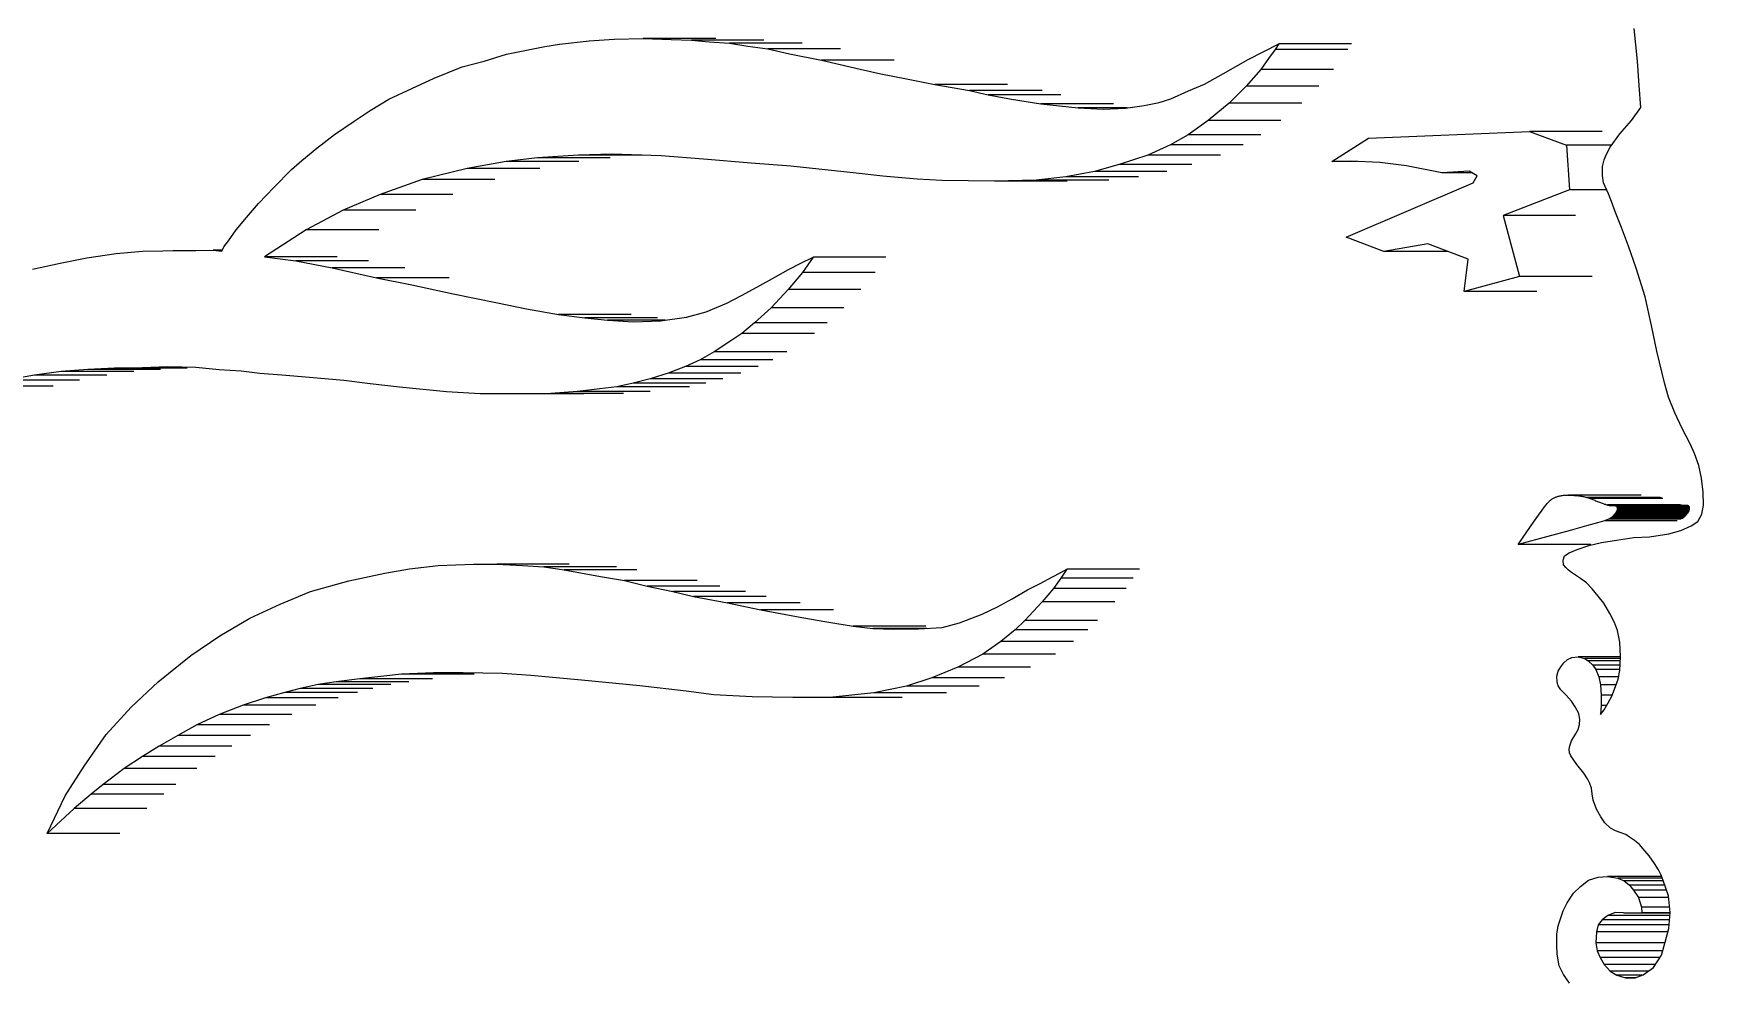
# Model space of a CAD drawing. Header units: inches. Extents: x 19 to 503, y 7 to 322.
# Drawn here: x 374.262 to 374.982, y 123.181 to 123.589 of the extents above; entities that cross this region are included whole.
import ezdxf

# ---------------------------------------------------------------- set-up
doc = ezdxf.new("R2010")
doc.units = ezdxf.units.IN
doc.header["$LTSCALE"] = 15
doc.header["$MEASUREMENT"] = 0
doc.layers.add('Dimension (ANSI)', color=7, linetype='Continuous', lineweight=25)
doc.layers.add('Visible (ANSI)', color=7, linetype='Continuous', lineweight=50)
doc.styles.add('MEMCOR Medium', font='arial.ttf')
doc.dimstyles.new('Default (ANSI)', dxfattribs={"dimscale": 15, "dimtxt": 0.15, "dimasz": 0.098425, "dimexe": 0.125, "dimexo": 0.0625, "dimgap": 0.031496, "dimtad": 0, "dimtih": 1, "dimtoh": 1, "dimdec": 4, "dimrnd": 1e-08, "dimzin": 3, "dimdsep": 46, "dimlunit": 5, "dimtxsty": 'MEMCOR Medium', "dimcen": 0.09, "dimdle": 0.393701, "dimclrd": 256, "dimclre": 256, "dimclrt": 256, "dimadec": 0, "dimazin": 1, "dimtfac": 0.8, "dimtofl": 0, "dimtmove": 0, "dimatfit": 3, "dimfxl": 1, "dimfrac": 1, "dimtolj": 1, "dimtzin": 4, "dimlwd": -1, "dimlwe": -1, "dimarcsym": 0})

# ---------------------------------------------------------------- blocks, each defined once
blk = doc.blocks.new('*D25')
at = {"layer": 'Defpoints', "color": 0, "transparency": 16777216}
for p in [(386.22055, 149.75937), (323.79848, 58.49137), (366.6329, 58.49137)]:
    blk.add_point(p, dxfattribs=at)
at = {"layer": 'Dimension (ANSI)', "transparency": 16777216}
for p, q in [((385.28305, 149.75937), (321.92348, 149.75937)), ((323.79848, 148.28299), (323.79848, 114.59505)), ((323.79848, 59.96775), (323.79848, 95.4736)), ((365.6954, 58.49137), (321.92348, 58.49137))]:
    blk.add_line(p, q, dxfattribs=at)
for points in [[(323.55242, 148.28299), (324.04454, 148.28299), (323.79848, 149.75937)], [(323.55242, 59.96775), (324.04454, 59.96775), (323.79848, 58.49137)]]:
    blk.add_solid(points, dxfattribs=at)
at = {"layer": 'Dimension (ANSI)', "transparency": 16777216, "char_height": 2.2500001, "attachment_point": 5, "style": 'MEMCOR Medium'}
for s, insert in [('\\A1; \\fArial|b0|i0;\\H2.2500;91{\\H0.8x;\\S1#4;} in', (323.79848, 107.32963)), ('\\A1;[2318.2 mm]{\\P\\fArial|b0|i0;\\H2.2500;SHIPPING\\P\\fArial|b0|i0;\\H2.2500;HEIGHT\\P\\fArial|b0|i0;\\H2.2500;REF.}', (323.79848, 97.76891))]:
    blk.add_mtext(s, dxfattribs=dict(at, insert=insert))

msp = doc.modelspace()

# ---------------------------------------------------------------- linework, layer by layer
at = {"layer": 'Visible (ANSI)', "linetype": 'Continuous', "lineweight": 18}
for p, q in [((374.952466, 123.576769), (374.951008, 123.590818)), ((374.465891, 123.57973), (374.482473, 123.583021)), ((374.482473, 123.583021), (374.488744, 123.584039)), ((374.488744, 123.584039), (374.501522, 123.585553)), ((374.501522, 123.585553), (374.512252, 123.586244)), ((374.512252, 123.586244), (374.524701, 123.586566)), ((374.555951, 123.586566), (374.524701, 123.586566)), ((374.524701, 123.586566), (374.536816, 123.586092)), ((374.536816, 123.586092), (374.545453, 123.585812)), ((374.576703, 123.585812), (374.545453, 123.585812)), ((374.545453, 123.585812), (374.553114, 123.585138)), ((374.553114, 123.585138), (374.561804, 123.584481)), ((374.593054, 123.584481), (374.561804, 123.584481)), ((374.561804, 123.584481), (374.569815, 123.583285)), ((374.569815, 123.583285), (374.578396, 123.582098)), ((374.609646, 123.582098), (374.578396, 123.582098)), ((374.578396, 123.582098), (374.587674, 123.58)), ((374.587674, 123.58), (374.60147, 123.577161)), ((374.785062, 123.577505), (374.798172, 123.584279)), ((374.796649, 123.581819), (374.793808, 123.577942)), ((374.798172, 123.584279), (374.796649, 123.581819)), ((374.827899, 123.581819), (374.796649, 123.581819)), ((374.829422, 123.584279), (374.798172, 123.584279)), ((374.434821, 123.569502), (374.446875, 123.574299)), ((374.446875, 123.574299), (374.456328, 123.576816)), ((374.456328, 123.576816), (374.465891, 123.57973)), ((374.63272, 123.577161), (374.60147, 123.577161)), ((374.60147, 123.577161), (374.609488, 123.575307)), ((374.609488, 123.575307), (374.618079, 123.573329)), ((374.618079, 123.573329), (374.627012, 123.571357)), ((374.774385, 123.571519), (374.785062, 123.577505)), ((374.790474, 123.573256), (374.784163, 123.565988)), ((374.793808, 123.577942), (374.790474, 123.573256)), ((374.821724, 123.573256), (374.790474, 123.573256)), ((374.953235, 123.566303), (374.952466, 123.576769)), ((374.425227, 123.565085), (374.434821, 123.569502)), ((374.627012, 123.571357), (374.638005, 123.569153)), ((374.638005, 123.569153), (374.650256, 123.566705)), ((374.681506, 123.566705), (374.650256, 123.566705)), ((374.650256, 123.566705), (374.665087, 123.564151)), ((374.759382, 123.564005), (374.766135, 123.566885)), ((374.766135, 123.566885), (374.774385, 123.571519)), ((374.784163, 123.565988), (374.776786, 123.558703)), ((374.815413, 123.565988), (374.784163, 123.565988)), ((374.953862, 123.556882), (374.953235, 123.566303)), ((374.407286, 123.555586), (374.415341, 123.560453)), ((374.415341, 123.560453), (374.425227, 123.565085)), ((374.696337, 123.564151), (374.665087, 123.564151)), ((374.665087, 123.564151), (374.673105, 123.562297)), ((374.704355, 123.562297), (374.673105, 123.562297)), ((374.673105, 123.562297), (374.683179, 123.560474)), ((374.683179, 123.560474), (374.695768, 123.558426)), ((374.727018, 123.558426), (374.695768, 123.558426)), ((374.695768, 123.558426), (374.711828, 123.556688)), ((374.740263, 123.55765), (374.74676, 123.558936)), ((374.74676, 123.558936), (374.751653, 123.560592)), ((374.751653, 123.560592), (374.759382, 123.564005)), ((374.776786, 123.558703), (374.767814, 123.551189)), ((374.808036, 123.558703), (374.776786, 123.558703)), ((374.391983, 123.545204), (374.40037, 123.550999)), ((374.40037, 123.550999), (374.407286, 123.555586)), ((374.732911, 123.556688), (374.711828, 123.556688)), ((374.711828, 123.556688), (374.722572, 123.556194)), ((374.722572, 123.556194), (374.732278, 123.556606)), ((374.732278, 123.556606), (374.740263, 123.55765)), ((374.767814, 123.551189), (374.75913, 123.545062)), ((374.799064, 123.551189), (374.767814, 123.551189)), ((374.94489, 123.545554), (374.949903, 123.551284)), ((374.949903, 123.551284), (374.953862, 123.556882)), ((374.384282, 123.539288), (374.391983, 123.545204)), ((374.75913, 123.545062), (374.751541, 123.540848)), ((374.79038, 123.545062), (374.75913, 123.545062)), ((374.836701, 123.54372), (374.906074, 123.546554)), ((374.937324, 123.546554), (374.906074, 123.546554)), ((374.906074, 123.546554), (374.921955, 123.540716)), ((374.940679, 123.539732), (374.94489, 123.545554)), ((374.377923, 123.534035), (374.384282, 123.539288)), ((374.511282, 123.536755), (374.496974, 123.536321)), ((374.532426, 123.536054), (374.511282, 123.536755)), ((374.751541, 123.540848), (374.741823, 123.536397)), ((374.782791, 123.540848), (374.751541, 123.540848)), ((374.821003, 123.533598), (374.836701, 123.54372)), ((374.94139, 123.540716), (374.921955, 123.540716)), ((374.921955, 123.540716), (374.923273, 123.521479)), ((374.939024, 123.536418), (374.940679, 123.539732)), ((374.365886, 123.522371), (374.3735, 123.530154)), ((374.3735, 123.530154), (374.377923, 123.534035)), ((374.449082, 123.530672), (374.429599, 123.525866)), ((374.465745, 123.53359), (374.449082, 123.530672)), ((374.480332, 123.530672), (374.449082, 123.530672)), ((374.479225, 123.535231), (374.465745, 123.53359)), ((374.496995, 123.53359), (374.465745, 123.53359)), ((374.496974, 123.536321), (374.479225, 123.535231)), ((374.510475, 123.535231), (374.479225, 123.535231)), ((374.524352, 123.536321), (374.496974, 123.536321)), ((374.550737, 123.534694), (374.532426, 123.536054)), ((374.571183, 123.532958), (374.550737, 123.534694)), ((374.58825, 123.53158), (374.571183, 123.532958)), ((374.615, 123.528712), (374.58825, 123.53158)), ((374.729437, 123.532314), (374.718814, 123.529283)), ((374.741823, 123.536397), (374.729437, 123.532314)), ((374.760687, 123.532314), (374.729437, 123.532314)), ((374.773073, 123.536397), (374.741823, 123.536397)), ((374.829129, 123.533722), (374.821003, 123.533598)), ((374.831865, 123.533598), (374.821003, 123.533598)), ((374.841654, 123.533154), (374.829129, 123.533722)), ((374.853091, 123.531808), (374.841654, 123.533154)), ((374.868281, 123.528747), (374.853091, 123.531808)), ((374.880133, 123.529435), (374.868281, 123.528747)), ((374.883451, 123.527458), (374.880133, 123.529435)), ((374.937433, 123.527553), (374.937477, 123.53146)), ((374.937477, 123.53146), (374.938157, 123.534348)), ((374.938157, 123.534348), (374.939024, 123.536418)), ((374.359174, 123.515569), (374.365886, 123.522371)), ((374.429599, 123.525866), (374.411556, 123.519443)), ((374.460849, 123.525866), (374.429599, 123.525866)), ((374.627805, 123.527269), (374.615, 123.528712)), ((374.642561, 123.52606), (374.627805, 123.527269)), ((374.653226, 123.525404), (374.642561, 123.52606)), ((374.675878, 123.525143), (374.653226, 123.525404)), ((374.693812, 123.525622), (374.675878, 123.525143)), ((374.707128, 123.525143), (374.675878, 123.525143)), ((374.706584, 123.527047), (374.693812, 123.525622)), ((374.725062, 123.525622), (374.693812, 123.525622)), ((374.718814, 123.529283), (374.706584, 123.527047)), ((374.737834, 123.527047), (374.706584, 123.527047)), ((374.750064, 123.529283), (374.718814, 123.529283)), ((374.827088, 123.501006), (374.881729, 123.524391)), ((374.881288, 123.528747), (374.868281, 123.528747)), ((374.881729, 123.524391), (374.883451, 123.527458)), ((374.937824, 123.524475), (374.937433, 123.527553)), ((374.940018, 123.519677), (374.937824, 123.524475)), ((374.354061, 123.509512), (374.359174, 123.515569)), ((374.411556, 123.519443), (374.395648, 123.512643)), ((374.442806, 123.519443), (374.411556, 123.519443)), ((374.923273, 123.521479), (374.894628, 123.5104)), ((374.939194, 123.521479), (374.923273, 123.521479)), ((374.941301, 123.516365), (374.940018, 123.519677)), ((374.942959, 123.511662), (374.941301, 123.516365)), ((374.349653, 123.504291), (374.354061, 123.509512)), ((374.395648, 123.512643), (374.379759, 123.504204)), ((374.426898, 123.512643), (374.395648, 123.512643)), ((374.925878, 123.5104), (374.894628, 123.5104)), ((374.894628, 123.5104), (374.901738, 123.484157)), ((374.945617, 123.505226), (374.942959, 123.511662)), ((374.346298, 123.499467), (374.349653, 123.504291)), ((374.379759, 123.504204), (374.361774, 123.492659)), ((374.411009, 123.504204), (374.379759, 123.504204)), ((374.843411, 123.494921), (374.827088, 123.501006)), ((374.94856, 123.497207), (374.945617, 123.505226)), ((374.285333, 123.49214), (374.297958, 123.494115)), ((374.297958, 123.494115), (374.309314, 123.494988)), ((374.309314, 123.494988), (374.318084, 123.495263)), ((374.318084, 123.495263), (374.322598, 123.495332)), ((374.322598, 123.495332), (374.332346, 123.49534)), ((374.332346, 123.49534), (374.33977, 123.495454)), ((374.343674, 123.495454), (374.33977, 123.495454)), ((374.33977, 123.495454), (374.34349, 123.494992)), ((374.34349, 123.494992), (374.344272, 123.496962)), ((374.344272, 123.496962), (374.346298, 123.499467)), ((374.862261, 123.498249), (374.843411, 123.494921)), ((374.871084, 123.494921), (374.843411, 123.494921)), ((374.879688, 123.491675), (374.862261, 123.498249)), ((374.951966, 123.487699), (374.94856, 123.497207)), ((374.262051, 123.487239), (374.273993, 123.489869)), ((374.273993, 123.489869), (374.285333, 123.49214)), ((374.393024, 123.492659), (374.361774, 123.492659)), ((374.361774, 123.492659), (374.375305, 123.490891)), ((374.406555, 123.490891), (374.375305, 123.490891)), ((374.375305, 123.490891), (374.390925, 123.487948)), ((374.422175, 123.487948), (374.390925, 123.487948)), ((374.390925, 123.487948), (374.410008, 123.483625)), ((374.581599, 123.484022), (374.587218, 123.487132)), ((374.587218, 123.487132), (374.592565, 123.489918)), ((374.592565, 123.489918), (374.597836, 123.492508)), ((374.597888, 123.492508), (374.593317, 123.48594)), ((374.597836, 123.492508), (374.597888, 123.492508)), ((374.629138, 123.492508), (374.597888, 123.492508)), ((374.877871, 123.477711), (374.879688, 123.491675)), ((374.95576, 123.475421), (374.951966, 123.487699)), ((374.441258, 123.483625), (374.410008, 123.483625)), ((374.410008, 123.483625), (374.425215, 123.480516)), ((374.425215, 123.480516), (374.443052, 123.476652)), ((374.566997, 123.475989), (374.573576, 123.47959)), ((374.573576, 123.47959), (374.581599, 123.484022)), ((374.593317, 123.48594), (374.587104, 123.47858)), ((374.624567, 123.48594), (374.593317, 123.48594)), ((374.901738, 123.484157), (374.877871, 123.477711)), ((374.932988, 123.484157), (374.901738, 123.484157)), ((374.443052, 123.476652), (374.461301, 123.472953)), ((374.461301, 123.472953), (374.474572, 123.470292)), ((374.551769, 123.468914), (374.56069, 123.47271)), ((374.56069, 123.47271), (374.566997, 123.475989)), ((374.587104, 123.47858), (374.579794, 123.470735)), ((374.618354, 123.47858), (374.587104, 123.47858)), ((374.909121, 123.477711), (374.877871, 123.477711)), ((374.958487, 123.463074), (374.95576, 123.475421)), ((374.474572, 123.470292), (374.488336, 123.467785)), ((374.519586, 123.467785), (374.488336, 123.467785)), ((374.488336, 123.467785), (374.499662, 123.466367)), ((374.530912, 123.466367), (374.499662, 123.466367)), ((374.499662, 123.466367), (374.509328, 123.465401)), ((374.53422, 123.465401), (374.509328, 123.465401)), ((374.509328, 123.465401), (374.520509, 123.464617)), ((374.520509, 123.464617), (374.532227, 123.465115)), ((374.532227, 123.465115), (374.54338, 123.466717)), ((374.54338, 123.466717), (374.551769, 123.468914)), ((374.579794, 123.470735), (374.572603, 123.464198)), ((374.611044, 123.470735), (374.579794, 123.470735)), ((374.567205, 123.459645), (374.562037, 123.456213)), ((374.572603, 123.464198), (374.567205, 123.459645)), ((374.598455, 123.459645), (374.567205, 123.459645)), ((374.603853, 123.464198), (374.572603, 123.464198)), ((374.960753, 123.452007), (374.958487, 123.463074)), ((374.555285, 123.451753), (374.549269, 123.448308)), ((374.562037, 123.456213), (374.555285, 123.451753)), ((374.586535, 123.451753), (374.555285, 123.451753)), ((374.964119, 123.438442), (374.960753, 123.452007)), ((374.274308, 123.443283), (374.262821, 123.44171)), ((374.285803, 123.444157), (374.274308, 123.443283)), ((374.305558, 123.443283), (374.274308, 123.443283)), ((374.297302, 123.444752), (374.285803, 123.444157)), ((374.317053, 123.444157), (374.285803, 123.444157)), ((374.309168, 123.444933), (374.297302, 123.444752)), ((374.328552, 123.444752), (374.297302, 123.444752)), ((374.320306, 123.445243), (374.309168, 123.444933)), ((374.332241, 123.444991), (374.320306, 123.445243)), ((374.342303, 123.444027), (374.332241, 123.444991)), ((374.351756, 123.443473), (374.342303, 123.444027)), ((374.359761, 123.442478), (374.351756, 123.443473)), ((374.543005, 123.445418), (374.53553, 123.44251)), ((374.549269, 123.448308), (374.543005, 123.445418)), ((374.574255, 123.445418), (374.543005, 123.445418)), ((374.580519, 123.448308), (374.549269, 123.448308)), ((374.270926, 123.437011), (374.239676, 123.437011)), ((374.262821, 123.44171), (374.251031, 123.439559)), ((374.282281, 123.439559), (374.251031, 123.439559)), ((374.294071, 123.44171), (374.262821, 123.44171)), ((374.369215, 123.441784), (374.359761, 123.442478)), ((374.381217, 123.44071), (374.369215, 123.441784)), ((374.395941, 123.439396), (374.381217, 123.44071)), ((374.40734, 123.438034), (374.395941, 123.439396)), ((374.419831, 123.436548), (374.40734, 123.438034)), ((374.440135, 123.434616), (374.419831, 123.436548)), ((374.513434, 123.436723), (374.506057, 123.435772)), ((374.520441, 123.438227), (374.513434, 123.436723)), ((374.544684, 123.436723), (374.513434, 123.436723)), ((374.527685, 123.440154), (374.520441, 123.438227)), ((374.551691, 123.438227), (374.520441, 123.438227)), ((374.53553, 123.44251), (374.527685, 123.440154)), ((374.558935, 123.440154), (374.527685, 123.440154)), ((374.56678, 123.44251), (374.53553, 123.44251)), ((374.965884, 123.432198), (374.964119, 123.438442)), ((374.454557, 123.433719), (374.440135, 123.434616)), ((374.46788, 123.433643), (374.454557, 123.433719)), ((374.485075, 123.433766), (374.46788, 123.433643)), ((374.49913, 123.433643), (374.46788, 123.433643)), ((374.49645, 123.434638), (374.485075, 123.433766)), ((374.516325, 123.433766), (374.485075, 123.433766)), ((374.506057, 123.435772), (374.49645, 123.434638)), ((374.5277, 123.434638), (374.49645, 123.434638)), ((374.968554, 123.425511), (374.965884, 123.432198)), ((374.971661, 123.418774), (374.968554, 123.425511)), ((374.975122, 123.412248), (374.971661, 123.418774)), ((374.977043, 123.40796), (374.975122, 123.412248)), ((374.978794, 123.402808), (374.977043, 123.40796)), ((374.980015, 123.397379), (374.978794, 123.402808)), ((374.980708, 123.391324), (374.980015, 123.397379)), ((374.912489, 123.385118), (374.913159, 123.386008)), ((374.913159, 123.386008), (374.91358, 123.386527)), ((374.91358, 123.386527), (374.913875, 123.386853)), ((374.913875, 123.386853), (374.914147, 123.387131)), ((374.914147, 123.387131), (374.914417, 123.387393)), ((374.914417, 123.387393), (374.914684, 123.387638)), ((374.914684, 123.387638), (374.914951, 123.387867)), ((374.914951, 123.387867), (374.915218, 123.388082)), ((374.915218, 123.388082), (374.915487, 123.388281)), ((374.915487, 123.388281), (374.915757, 123.388468)), ((374.915757, 123.388468), (374.91603, 123.388641)), ((374.91603, 123.388641), (374.916307, 123.388801)), ((374.916307, 123.388801), (374.916588, 123.38895)), ((374.916588, 123.38895), (374.916875, 123.389087)), ((374.916875, 123.389087), (374.917168, 123.389214)), ((374.917168, 123.389214), (374.917467, 123.389332)), ((374.917467, 123.389332), (374.917774, 123.38944)), ((374.917774, 123.38944), (374.91809, 123.38954)), ((374.91809, 123.38954), (374.918414, 123.389633)), ((374.918414, 123.389633), (374.918748, 123.389719)), ((374.918748, 123.389719), (374.919093, 123.389797)), ((374.919093, 123.389797), (374.91945, 123.389868)), ((374.91945, 123.389868), (374.919819, 123.389931)), ((374.919819, 123.389931), (374.920201, 123.389986)), ((374.920201, 123.389986), (374.920598, 123.390032)), ((374.920598, 123.390032), (374.92101, 123.390069)), ((374.92101, 123.390069), (374.921438, 123.390098)), ((374.921438, 123.390098), (374.921883, 123.390116)), ((374.921883, 123.390116), (374.922342, 123.390126)), ((374.922342, 123.390126), (374.922813, 123.390127)), ((374.954063, 123.390127), (374.922813, 123.390127)), ((374.922813, 123.390127), (374.923293, 123.39012)), ((374.923293, 123.39012), (374.923779, 123.390106)), ((374.923779, 123.390106), (374.924268, 123.390084)), ((374.924268, 123.390084), (374.924758, 123.390056)), ((374.924758, 123.390056), (374.925246, 123.390021)), ((374.925246, 123.390021), (374.925729, 123.389981)), ((374.925729, 123.389981), (374.926207, 123.389935)), ((374.926207, 123.389935), (374.926679, 123.389884)), ((374.926679, 123.389884), (374.927145, 123.389826)), ((374.927145, 123.389826), (374.927603, 123.389763)), ((374.927603, 123.389763), (374.928053, 123.389695)), ((374.928053, 123.389695), (374.928495, 123.38962)), ((374.928495, 123.38962), (374.928928, 123.38954)), ((374.928928, 123.38954), (374.929352, 123.389454)), ((374.929352, 123.389454), (374.929767, 123.389362)), ((374.929767, 123.389362), (374.930174, 123.389263)), ((374.930174, 123.389263), (374.930575, 123.389158)), ((374.961825, 123.389158), (374.930575, 123.389158)), ((374.930575, 123.389158), (374.930971, 123.389046)), ((374.962221, 123.389046), (374.930971, 123.389046)), ((374.930971, 123.389046), (374.931362, 123.388926)), ((374.962612, 123.388926), (374.931362, 123.388926)), ((374.931362, 123.388926), (374.931751, 123.388798)), ((374.963001, 123.388798), (374.931751, 123.388798)), ((374.931751, 123.388798), (374.932136, 123.388663)), ((374.963386, 123.388663), (374.932136, 123.388663)), ((374.932136, 123.388663), (374.932521, 123.388519)), ((374.932521, 123.388519), (374.932906, 123.388368)), ((374.932906, 123.388368), (374.933292, 123.388212)), ((374.933292, 123.388212), (374.933679, 123.388052)), ((374.933679, 123.388052), (374.93407, 123.387888)), ((374.93407, 123.387888), (374.934465, 123.387724)), ((374.934465, 123.387724), (374.934865, 123.387559)), ((374.934865, 123.387559), (374.935271, 123.387396)), ((374.935271, 123.387396), (374.935684, 123.387236)), ((374.935684, 123.387236), (374.936098, 123.38708)), ((374.936098, 123.38708), (374.93651, 123.386929)), ((374.93651, 123.386929), (374.936915, 123.386783)), ((374.936915, 123.386783), (374.937306, 123.386644)), ((374.937306, 123.386644), (374.937679, 123.386513)), ((374.937679, 123.386513), (374.93803, 123.386391)), ((374.93803, 123.386391), (374.938353, 123.386278)), ((374.938353, 123.386278), (374.938644, 123.386176)), ((374.938644, 123.386176), (374.938907, 123.386085)), ((374.938907, 123.386085), (374.939144, 123.386003)), ((374.939144, 123.386003), (374.939362, 123.385932)), ((374.939362, 123.385932), (374.939562, 123.38587)), ((374.970812, 123.38587), (374.939562, 123.38587)), ((374.939562, 123.38587), (374.939751, 123.385817)), ((374.971001, 123.385817), (374.939751, 123.385817)), ((374.939751, 123.385817), (374.939931, 123.385773)), ((374.971181, 123.385773), (374.939931, 123.385773)), ((374.939931, 123.385773), (374.940107, 123.385738)), ((374.971357, 123.385738), (374.940107, 123.385738)), ((374.940107, 123.385738), (374.940282, 123.385711)), ((374.942058, 123.385711), (374.940282, 123.385711)), ((374.940282, 123.385711), (374.940456, 123.385691)), ((374.941622, 123.385691), (374.940456, 123.385691)), ((374.940456, 123.385691), (374.94063, 123.385679)), ((374.94136, 123.385679), (374.94063, 123.385679)), ((374.94063, 123.385679), (374.940803, 123.385672)), ((374.941145, 123.385672), (374.940803, 123.385672)), ((374.940803, 123.385672), (374.940975, 123.38567)), ((374.940975, 123.38567), (374.941145, 123.385672)), ((374.941145, 123.385672), (374.941314, 123.385677)), ((374.941314, 123.385677), (374.94148, 123.385684)), ((374.94148, 123.385684), (374.941644, 123.385693)), ((374.941644, 123.385693), (374.941804, 123.385701)), ((374.941804, 123.385701), (374.941962, 123.385708)), ((374.941962, 123.385708), (374.942116, 123.385712)), ((374.942116, 123.385712), (374.942265, 123.385712)), ((374.973515, 123.385712), (374.942265, 123.385712)), ((374.942265, 123.385712), (374.94241, 123.385707)), ((374.97366, 123.385707), (374.94241, 123.385707)), ((374.94241, 123.385707), (374.94255, 123.385694)), ((374.9738, 123.385694), (374.94255, 123.385694)), ((374.94255, 123.385694), (374.942684, 123.385673)), ((374.973934, 123.385673), (374.942684, 123.385673)), ((374.942684, 123.385673), (374.942812, 123.385642)), ((374.974062, 123.385642), (374.942812, 123.385642)), ((374.942812, 123.385642), (374.942934, 123.385601)), ((374.974184, 123.385601), (374.942934, 123.385601)), ((374.942934, 123.385601), (374.943049, 123.385552)), ((374.974299, 123.385552), (374.943049, 123.385552)), ((374.943049, 123.385552), (374.943157, 123.385495)), ((374.974407, 123.385495), (374.943157, 123.385495)), ((374.943157, 123.385495), (374.943257, 123.38543)), ((374.980193, 123.381859), (374.980861, 123.385775)), ((374.980861, 123.385775), (374.980708, 123.391324)), ((374.904889, 123.374315), (374.907772, 123.378455)), ((374.907772, 123.378455), (374.909918, 123.381518)), ((374.909918, 123.381518), (374.91145, 123.38368)), ((374.91145, 123.38368), (374.912489, 123.385118)), ((374.938295, 123.379128), (374.935288, 123.37822)), ((374.939977, 123.379704), (374.938295, 123.379128)), ((374.969545, 123.379128), (374.938295, 123.379128)), ((374.940775, 123.380066), (374.939977, 123.379704)), ((374.971227, 123.379704), (374.939977, 123.379704)), ((374.941133, 123.380331), (374.940775, 123.380066)), ((374.972025, 123.380066), (374.940775, 123.380066)), ((374.94142, 123.380598), (374.941133, 123.380331)), ((374.972383, 123.380331), (374.941133, 123.380331)), ((374.941705, 123.38088), (374.94142, 123.380598)), ((374.97267, 123.380598), (374.94142, 123.380598)), ((374.941985, 123.381173), (374.941705, 123.38088)), ((374.972955, 123.38088), (374.941705, 123.38088)), ((374.942254, 123.381473), (374.941985, 123.381173)), ((374.973235, 123.381173), (374.941985, 123.381173)), ((374.942509, 123.381773), (374.942254, 123.381473)), ((374.973504, 123.381473), (374.942254, 123.381473)), ((374.942746, 123.38207), (374.942509, 123.381773)), ((374.973759, 123.381773), (374.942509, 123.381773)), ((374.942959, 123.382358), (374.942746, 123.38207)), ((374.973996, 123.38207), (374.942746, 123.38207)), ((374.943146, 123.382633), (374.942959, 123.382358)), ((374.974209, 123.382358), (374.942959, 123.382358)), ((374.943303, 123.382889), (374.943146, 123.382633)), ((374.974396, 123.382633), (374.943146, 123.382633)), ((374.974507, 123.38543), (374.943257, 123.38543)), ((374.943257, 123.38543), (374.943349, 123.385357)), ((374.943431, 123.383128), (374.943303, 123.382889)), ((374.974553, 123.382889), (374.943303, 123.382889)), ((374.974599, 123.385357), (374.943349, 123.385357)), ((374.943349, 123.385357), (374.943432, 123.385278)), ((374.943533, 123.383351), (374.943431, 123.383128)), ((374.974681, 123.383128), (374.943431, 123.383128)), ((374.974682, 123.385278), (374.943432, 123.385278)), ((374.943432, 123.385278), (374.943505, 123.385192)), ((374.974755, 123.385192), (374.943505, 123.385192)), ((374.943505, 123.385192), (374.943569, 123.385101)), ((374.943611, 123.383558), (374.943533, 123.383351)), ((374.974783, 123.383351), (374.943533, 123.383351)), ((374.974819, 123.385101), (374.943569, 123.385101)), ((374.943569, 123.385101), (374.943624, 123.385003)), ((374.94367, 123.383751), (374.943611, 123.383558)), ((374.974861, 123.383558), (374.943611, 123.383558)), ((374.974874, 123.385003), (374.943624, 123.385003)), ((374.943624, 123.385003), (374.943669, 123.384898)), ((374.974919, 123.384898), (374.943669, 123.384898)), ((374.943669, 123.384898), (374.943704, 123.384786)), ((374.94371, 123.383931), (374.94367, 123.383751)), ((374.97492, 123.383751), (374.94367, 123.383751)), ((374.974954, 123.384786), (374.943704, 123.384786)), ((374.943704, 123.384786), (374.94373, 123.384667)), ((374.943736, 123.384098), (374.94371, 123.383931)), ((374.97496, 123.383931), (374.94371, 123.383931)), ((374.97498, 123.384667), (374.94373, 123.384667)), ((374.94373, 123.384667), (374.943746, 123.384538)), ((374.943749, 123.384255), (374.943736, 123.384098)), ((374.974986, 123.384098), (374.943736, 123.384098)), ((374.974996, 123.384538), (374.943746, 123.384538)), ((374.943746, 123.384538), (374.943752, 123.384401)), ((374.943752, 123.384401), (374.943749, 123.384255)), ((374.974999, 123.384255), (374.943749, 123.384255)), ((374.975002, 123.384401), (374.943752, 123.384401)), ((374.975528, 123.376853), (374.978447, 123.378748)), ((374.978447, 123.378748), (374.980193, 123.381859)), ((374.901146, 123.368921), (374.904889, 123.374315)), ((374.913885, 123.372331), (374.901146, 123.368921)), ((374.923526, 123.374939), (374.913885, 123.372331)), ((374.930513, 123.376863), (374.923526, 123.374939)), ((374.935288, 123.37822), (374.930513, 123.376863)), ((374.943496, 123.370785), (374.950881, 123.371823)), ((374.950881, 123.371823), (374.957648, 123.372235)), ((374.957648, 123.372235), (374.965942, 123.37352)), ((374.965942, 123.37352), (374.971094, 123.374935)), ((374.971094, 123.374935), (374.975528, 123.376853)), ((374.932396, 123.368921), (374.901146, 123.368921)), ((374.920516, 123.362107), (374.92103, 123.363965)), ((374.92103, 123.363965), (374.923064, 123.365332)), ((374.923064, 123.365332), (374.926523, 123.366722)), ((374.926523, 123.366722), (374.931493, 123.368442)), ((374.931493, 123.368442), (374.937003, 123.36976)), ((374.937003, 123.36976), (374.943496, 123.370785)), ((374.41357, 123.356586), (374.424254, 123.358373)), ((374.424254, 123.358373), (374.436477, 123.359781)), ((374.436477, 123.359781), (374.451709, 123.360435)), ((374.451709, 123.360435), (374.461712, 123.360452)), ((374.492962, 123.360452), (374.461712, 123.360452)), ((374.461712, 123.360452), (374.472782, 123.359806)), ((374.472782, 123.359806), (374.481967, 123.359268)), ((374.513217, 123.359268), (374.481967, 123.359268)), ((374.481967, 123.359268), (374.490809, 123.35791)), ((374.522059, 123.35791), (374.490809, 123.35791)), ((374.490809, 123.35791), (374.506304, 123.355156)), ((374.700778, 123.355023), (374.704405, 123.356844)), ((374.706984, 123.358203), (374.704331, 123.354452)), ((374.704405, 123.356844), (374.706984, 123.358203)), ((374.738234, 123.358203), (374.706984, 123.358203)), ((374.920628, 123.360155), (374.920516, 123.362107)), ((374.921621, 123.35904), (374.920628, 123.360155)), ((374.922613, 123.358027), (374.921621, 123.35904)), ((374.924031, 123.35681), (374.922613, 123.358027)), ((374.927955, 123.354236), (374.924031, 123.35681)), ((374.381631, 123.348652), (374.398071, 123.353315)), ((374.398071, 123.353315), (374.41357, 123.356586)), ((374.506304, 123.355156), (374.516681, 123.353414)), ((374.547931, 123.353414), (374.516681, 123.353414)), ((374.516681, 123.353414), (374.526476, 123.350984)), ((374.557726, 123.350984), (374.526476, 123.350984)), ((374.526476, 123.350984), (374.537447, 123.348708)), ((374.690133, 123.34943), (374.695516, 123.352092)), ((374.695516, 123.352092), (374.700778, 123.355023)), ((374.701287, 123.349971), (374.696428, 123.344215)), ((374.704331, 123.354452), (374.701287, 123.349971)), ((374.732537, 123.349971), (374.701287, 123.349971)), ((374.735581, 123.354452), (374.704331, 123.354452)), ((374.93056, 123.352386), (374.927955, 123.354236)), ((374.932989, 123.349743), (374.93056, 123.352386)), ((374.935574, 123.346584), (374.932989, 123.349743)), ((374.355469, 123.337222), (374.368547, 123.343213)), ((374.368547, 123.343213), (374.381631, 123.348652)), ((374.568697, 123.348708), (374.537447, 123.348708)), ((374.537447, 123.348708), (374.546416, 123.346537)), ((374.577666, 123.346537), (374.546416, 123.346537)), ((374.546416, 123.346537), (374.560989, 123.343786)), ((374.592239, 123.343786), (374.560989, 123.343786)), ((374.560989, 123.343786), (374.575381, 123.340748)), ((374.677126, 123.342034), (374.683441, 123.345524)), ((374.683441, 123.345524), (374.690133, 123.34943)), ((374.696428, 123.344215), (374.688894, 123.336253)), ((374.727678, 123.344215), (374.696428, 123.344215)), ((374.938006, 123.343595), (374.935574, 123.346584)), ((374.940606, 123.339138), (374.938006, 123.343595)), ((374.342649, 123.329581), (374.355469, 123.337222)), ((374.606631, 123.340748), (374.575381, 123.340748)), ((374.575381, 123.340748), (374.592953, 123.337487)), ((374.592953, 123.337487), (374.603802, 123.335616)), ((374.603802, 123.335616), (374.615047, 123.333743)), ((374.6533, 123.333241), (374.66081, 123.335121)), ((374.66081, 123.335121), (374.670571, 123.338947)), ((374.670571, 123.338947), (374.677126, 123.342034)), ((374.688894, 123.336253), (374.684735, 123.332165)), ((374.720144, 123.336253), (374.688894, 123.336253)), ((374.942599, 123.335278), (374.940606, 123.339138)), ((374.943837, 123.331838), (374.942599, 123.335278)), ((374.330077, 123.321116), (374.342649, 123.329581)), ((374.646297, 123.333743), (374.615047, 123.333743)), ((374.615047, 123.333743), (374.623531, 123.332786)), ((374.646703, 123.332786), (374.623531, 123.332786)), ((374.623531, 123.332786), (374.632478, 123.332516)), ((374.632478, 123.332516), (374.643187, 123.332544)), ((374.643187, 123.332544), (374.6533, 123.333241)), ((374.684735, 123.332165), (374.678533, 123.327218)), ((374.715985, 123.332165), (374.684735, 123.332165)), ((374.944873, 123.326888), (374.943837, 123.331838)), ((374.316103, 123.309873), (374.330077, 123.321116)), ((374.670901, 123.321775), (374.66009, 123.316166)), ((374.678533, 123.327218), (374.670901, 123.321775)), ((374.702151, 123.321775), (374.670901, 123.321775)), ((374.709783, 123.327218), (374.678533, 123.327218)), ((374.945094, 123.320666), (374.944873, 123.326888)), ((374.944938, 123.314611), (374.945094, 123.320666)), ((374.4345, 123.313741), (374.420723, 123.313052)), ((374.447324, 123.3137), (374.4345, 123.313741)), ((374.464154, 123.313366), (374.447324, 123.3137)), ((374.66009, 123.316166), (374.648927, 123.311473)), ((374.69134, 123.316166), (374.66009, 123.316166)), ((374.917833, 123.312271), (374.918409, 123.314355)), ((374.918409, 123.314355), (374.919436, 123.316273)), ((374.919436, 123.316273), (374.92084, 123.318024)), ((374.92084, 123.318024), (374.922399, 123.319344)), ((374.922399, 123.319344), (374.924261, 123.320324)), ((374.924261, 123.320324), (374.926957, 123.320538)), ((374.945091, 123.320538), (374.926957, 123.320538)), ((374.926957, 123.320538), (374.929812, 123.31989)), ((374.945074, 123.31989), (374.929812, 123.31989)), ((374.929812, 123.31989), (374.931249, 123.318788)), ((374.945046, 123.318788), (374.931249, 123.318788)), ((374.931249, 123.318788), (374.933219, 123.316916)), ((374.944998, 123.316916), (374.933219, 123.316916)), ((374.933219, 123.316916), (374.934514, 123.31512)), ((374.944951, 123.31512), (374.934514, 123.31512)), ((374.934514, 123.31512), (374.935824, 123.312027)), ((374.944231, 123.310969), (374.944938, 123.314611)), ((374.304516, 123.298941), (374.316103, 123.309873)), ((374.37719, 123.306942), (374.370602, 123.305278)), ((374.384968, 123.3086), (374.37719, 123.306942)), ((374.40844, 123.306942), (374.37719, 123.306942)), ((374.392649, 123.309783), (374.384968, 123.3086)), ((374.416218, 123.3086), (374.384968, 123.3086)), ((374.402791, 123.311121), (374.392649, 123.309783)), ((374.423899, 123.309783), (374.392649, 123.309783)), ((374.411911, 123.312089), (374.402791, 123.311121)), ((374.434041, 123.311121), (374.402791, 123.311121)), ((374.420723, 123.313052), (374.411911, 123.312089)), ((374.451973, 123.313052), (374.420723, 123.313052)), ((374.476373, 123.312487), (374.464154, 123.313366)), ((374.498225, 123.310574), (374.476373, 123.312487)), ((374.523287, 123.308116), (374.498225, 123.310574)), ((374.543217, 123.305817), (374.523287, 123.308116)), ((374.637989, 123.307992), (374.623967, 123.305055)), ((374.648927, 123.311473), (374.637989, 123.307992)), ((374.669239, 123.307992), (374.637989, 123.307992)), ((374.680177, 123.311473), (374.648927, 123.311473)), ((374.917864, 123.309591), (374.917833, 123.312271)), ((374.918406, 123.308043), (374.917864, 123.309591)), ((374.91955, 123.306331), (374.918406, 123.308043)), ((374.92175, 123.304031), (374.91955, 123.306331)), ((374.944436, 123.312027), (374.935824, 123.312027)), ((374.935824, 123.312027), (374.936538, 123.30858)), ((374.943367, 123.30858), (374.936538, 123.30858)), ((374.936538, 123.30858), (374.936889, 123.304089)), ((374.941391, 123.303639), (374.943068, 123.307752)), ((374.943068, 123.307752), (374.944231, 123.310969)), ((374.352711, 123.299797), (374.342292, 123.295732)), ((374.362319, 123.302903), (374.352711, 123.299797)), ((374.383961, 123.299797), (374.352711, 123.299797)), ((374.370602, 123.305278), (374.362319, 123.302903)), ((374.393569, 123.302903), (374.362319, 123.302903)), ((374.401852, 123.305278), (374.370602, 123.305278)), ((374.555136, 123.304224), (374.543217, 123.305817)), ((374.571619, 123.303298), (374.555136, 123.304224)), ((374.589165, 123.303093), (374.571619, 123.303298)), ((374.604965, 123.303098), (374.589165, 123.303093)), ((374.620415, 123.303093), (374.589165, 123.303093)), ((374.623967, 123.305055), (374.604965, 123.303098)), ((374.636215, 123.303098), (374.604965, 123.303098)), ((374.655217, 123.305055), (374.623967, 123.305055)), ((374.924027, 123.301558), (374.92175, 123.304031)), ((374.925705, 123.29899), (374.924027, 123.301558)), ((374.936866, 123.299593), (374.936609, 123.295784)), ((374.936889, 123.304089), (374.936866, 123.299593)), ((374.93922, 123.299593), (374.936866, 123.299593)), ((374.941575, 123.304089), (374.936889, 123.304089)), ((374.938086, 123.297709), (374.939925, 123.300763)), ((374.939925, 123.300763), (374.941391, 123.303639)), ((374.293655, 123.287194), (374.304516, 123.298941)), ((374.342292, 123.295732), (374.332699, 123.291325)), ((374.373542, 123.295732), (374.342292, 123.295732)), ((374.92731, 123.296247), (374.925705, 123.29899)), ((374.92764, 123.293659), (374.92731, 123.296247)), ((374.927516, 123.291409), (374.92764, 123.293659)), ((374.936609, 123.295784), (374.938086, 123.297709)), ((374.284251, 123.273538), (374.293655, 123.287194)), ((374.324516, 123.28678), (374.316566, 123.282161)), ((374.332699, 123.291325), (374.324516, 123.28678)), ((374.355766, 123.28678), (374.324516, 123.28678)), ((374.363949, 123.291325), (374.332699, 123.291325)), ((374.924072, 123.284378), (374.92584, 123.287233)), ((374.92584, 123.287233), (374.927015, 123.289326)), ((374.927015, 123.289326), (374.927516, 123.291409)), ((374.309333, 123.277671), (374.301492, 123.272581)), ((374.316566, 123.282161), (374.309333, 123.277671)), ((374.340583, 123.277671), (374.309333, 123.277671)), ((374.347816, 123.282161), (374.316566, 123.282161)), ((374.923108, 123.28089), (374.923328, 123.282324)), ((374.923244, 123.279325), (374.923108, 123.28089)), ((374.92385, 123.277973), (374.923244, 123.279325)), ((374.923328, 123.282324), (374.924072, 123.284378)), ((374.926402, 123.274195), (374.92385, 123.277973)), ((374.276032, 123.260728), (374.284251, 123.273538)), ((374.301492, 123.272581), (374.292413, 123.265654)), ((374.332742, 123.272581), (374.301492, 123.272581)), ((374.929373, 123.270536), (374.926402, 123.274195)), ((374.930945, 123.268066), (374.929373, 123.270536)), ((374.292413, 123.265654), (374.287229, 123.261432)), ((374.323663, 123.265654), (374.292413, 123.265654)), ((374.932038, 123.266044), (374.930945, 123.268066)), ((374.932758, 123.26407), (374.932038, 123.266044)), ((374.933019, 123.261638), (374.932758, 123.26407)), ((374.268328, 123.244617), (374.276032, 123.260728)), ((374.287229, 123.261432), (374.280015, 123.255286)), ((374.318479, 123.261432), (374.287229, 123.261432)), ((374.933468, 123.258962), (374.933019, 123.261638)), ((374.934866, 123.255063), (374.933468, 123.258962)), ((374.280015, 123.255286), (374.268328, 123.244617)), ((374.311265, 123.255286), (374.280015, 123.255286)), ((374.93669, 123.251742), (374.934866, 123.255063)), ((374.938356, 123.249193), (374.93669, 123.251742)), ((374.940838, 123.246913), (374.938356, 123.249193)), ((374.299578, 123.244617), (374.268328, 123.244617)), ((374.943085, 123.245659), (374.940838, 123.246913)), ((374.945039, 123.244974), (374.943085, 123.245659)), ((374.94743, 123.244066), (374.945039, 123.244974)), ((374.949079, 123.243061), (374.94743, 123.244066)), ((374.951254, 123.241549), (374.949079, 123.243061)), ((374.953283, 123.239863), (374.951254, 123.241549)), ((374.955621, 123.237152), (374.953283, 123.239863)), ((374.957432, 123.234948), (374.955621, 123.237152)), ((374.959851, 123.231637), (374.957432, 123.234948)), ((374.961445, 123.228914), (374.959851, 123.231637)), ((374.962661, 123.226701), (374.961445, 123.228914)), ((374.92497, 123.218903), (374.927999, 123.221832)), ((374.927999, 123.221832), (374.931435, 123.224488)), ((374.931435, 123.224488), (374.935611, 123.22576)), ((374.935611, 123.22576), (374.939639, 123.226008)), ((374.962938, 123.226008), (374.939639, 123.226008)), ((374.939639, 123.226008), (374.943998, 123.225424)), ((374.963171, 123.225424), (374.943998, 123.225424)), ((374.943998, 123.225424), (374.946752, 123.224257)), ((374.963628, 123.224257), (374.946752, 123.224257)), ((374.946752, 123.224257), (374.949031, 123.222339)), ((374.964277, 123.222339), (374.949031, 123.222339)), ((374.949031, 123.222339), (374.950828, 123.220228)), ((374.964992, 123.220228), (374.950828, 123.220228)), ((374.950828, 123.220228), (374.952879, 123.217098)), ((374.963581, 123.224397), (374.962661, 123.226701)), ((374.965832, 123.217745), (374.963581, 123.224397)), ((374.920543, 123.211304), (374.922277, 123.214771)), ((374.922277, 123.214771), (374.92497, 123.218903)), ((374.965894, 123.217098), (374.952879, 123.217098)), ((374.952879, 123.217098), (374.954263, 123.212819)), ((374.9663, 123.212819), (374.954263, 123.212819)), ((374.954263, 123.212819), (374.954376, 123.210433)), ((374.966509, 123.210613), (374.965832, 123.217745)), ((374.918361, 123.204854), (374.919293, 123.207844)), ((374.919293, 123.207844), (374.920543, 123.211304)), ((374.937252, 123.207384), (374.935609, 123.205299)), ((374.93973, 123.209345), (374.937252, 123.207384)), ((374.966267, 123.207384), (374.937252, 123.207384)), ((374.94281, 123.210628), (374.93973, 123.209345)), ((374.966414, 123.209345), (374.93973, 123.209345)), ((374.946385, 123.210408), (374.94281, 123.210628)), ((374.946864, 123.210318), (374.946385, 123.210408)), ((374.954376, 123.210433), (374.946864, 123.210318)), ((374.966487, 123.210318), (374.946864, 123.210318)), ((374.966496, 123.210433), (374.954376, 123.210433)), ((374.965993, 123.203738), (374.966509, 123.210613)), ((374.917727, 123.196465), (374.917799, 123.201301)), ((374.917799, 123.201301), (374.918361, 123.204854)), ((374.93481, 123.202265), (374.934507, 123.19759)), ((374.935609, 123.205299), (374.93481, 123.202265)), ((374.965596, 123.202265), (374.93481, 123.202265)), ((374.96611, 123.205299), (374.935609, 123.205299)), ((374.964394, 123.197807), (374.965993, 123.203738)), ((374.917898, 123.192659), (374.917727, 123.196465)), ((374.918782, 123.187582), (374.917898, 123.192659)), ((374.964331, 123.19759), (374.934507, 123.19759)), ((374.934507, 123.19759), (374.935141, 123.194166)), ((374.963336, 123.194166), (374.935141, 123.194166)), ((374.935141, 123.194166), (374.936366, 123.191163)), ((374.96207, 123.191163), (374.936366, 123.191163)), ((374.936366, 123.191163), (374.938186, 123.188169)), ((374.959393, 123.186982), (374.96279, 123.192289)), ((374.96279, 123.192289), (374.964394, 123.197807)), ((374.920666, 123.183876), (374.918782, 123.187582)), ((374.960153, 123.188169), (374.938186, 123.188169)), ((374.938186, 123.188169), (374.940719, 123.185323)), ((374.957087, 123.185323), (374.940719, 123.185323)), ((374.940719, 123.185323), (374.943597, 123.183582)), ((374.954906, 123.183755), (374.959393, 123.186982)), ((374.923248, 123.18018), (374.920666, 123.183876)), ((374.954445, 123.183582), (374.943597, 123.183582)), ((374.943597, 123.183582), (374.9473, 123.18254)), ((374.951664, 123.18254), (374.9473, 123.18254)), ((374.9473, 123.18254), (374.951468, 123.182466)), ((374.951468, 123.182466), (374.954906, 123.183755))]:
    msp.add_line(p, q, dxfattribs=at)
for centre, major_axis, start_param, end_param in [((374.848431, 123.451444), (0, 0.42942), 3.2341876, 6.1529824), ((371.90517, 120.556835), (0, 2.625), 3.1824788, 7.1483604), ((371.93642, 120.556835), (0, 2.8125), 3.6175293, 8.9488413), ((372.03017, 120.556835), (0, 2.8125), 3.6175293, 6.2831853)]:
    msp.add_ellipse(centre, major_axis=major_axis, ratio=0.8660254, start_param=start_param, end_param=end_param, dxfattribs=at)

# ---------------------------------------------------------------- dimensions: what is measured, and where the dimension line sits
at = {"layer": 'Dimension (ANSI)'}
dim = msp.add_linear_dim(base=(323.79848, 58.49137), p1=(386.220553, 149.75937), p2=(366.632903, 58.49137), angle=90, text=' \\fArial|b0|i0;\\H2.2500;<> in\\X[2318.2 mm]{\\P\\fArial|b0|i0;\\H2.2500;SHIPPING\\P\\fArial|b0|i0;\\H2.2500;HEIGHT\\P\\fArial|b0|i0;\\H2.2500;REF.}', dimstyle='Default (ANSI)', override={"dimgap": 0.031496, "dimdec": 4, "dimpost": '', "dimtol": 0, "dimlim": 0, "dimtp": 0, "dimtm": 0, "dimtdec": 2, "dimatfit": 1}, dxfattribs=at)
dim.commit()
dim.dimension.update_dxf_attribs({"geometry": '*D25', "text_midpoint": (323.79848, 105.034321), "dimtype": 160})

doc.saveas('drawing.dxf')
